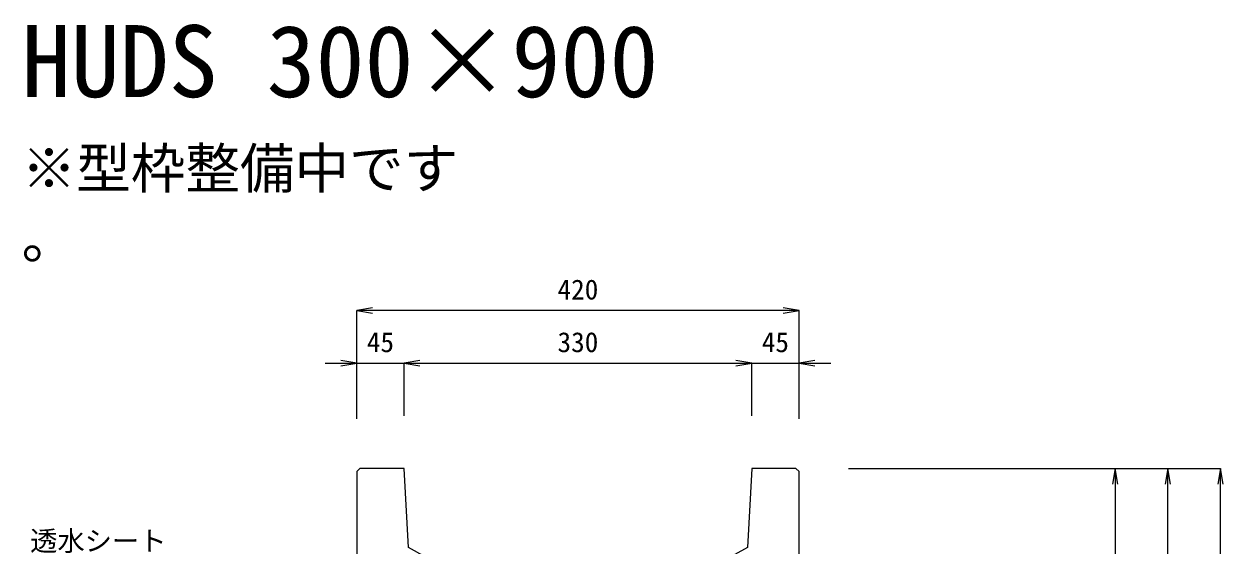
# Model space of a CAD drawing. Units: millimetres at full size, sheet at 1:20; some dimension numbers follow another scale. Extents: x 0 to 23340, y -4498 to 8520.
# Drawn here: x 8332 to 9470, y 1838 to 2333 of the extents above; entities that cross this region are included whole.
import ezdxf
from ezdxf.enums import TextEntityAlignment as Align

# ---------------------------------------------------------------- set-up
doc = ezdxf.new("R2010")
doc.units = ezdxf.units.MM
doc.header["$LTSCALE"] = 20
for name, color, linetype, lineweight in [('0_2', 7, 'Continuous', 13), ('KIJUN', 5, 'Continuous', 5), ('SUNPO', 3, 'Continuous', 13)]:
    doc.layers.add(name, color=color, linetype=linetype, lineweight=lineweight)
doc.styles.add('ＭＳ ゴシック', font='')
doc.styles.get('ＭＳ ゴシック').set_extended_font_data('MS Gothic')

# ---------------------------------------------------------------- blocks, each defined once
blk = doc.blocks.new('open_arrow')
at = {"color": 0, "linetype": 'Continuous', "lineweight": -2}
blk.add_lwpolyline([(7.5, 1.25), (0, 0), (7.5, -1.25)], dxfattribs=at)

msp = doc.modelspace()

# ---------------------------------------------------------------- linework, layer by layer
at = {"layer": 'KIJUN', "color": 7, "lineweight": 13}
msp.add_lwpolyline([(8745.1, 963.68), (8707.48, 1711.2), (8734.48, 1776.2), (8732.48, 1816.2), (8696.48, 1836.2), (8692.48, 1911.2), (8650.48, 1911.2), (8647.48, 1908.2), (8647.48, 836.2), (8667.48, 816.2), (9047.48, 816.2), (9067.48, 836.2), (9067.48, 1908.2), (9064.48, 1911.2), (9022.48, 1911.2), (9018.48, 1836.2), (8982.48, 1816.2), (8980.48, 1776.2), (9007.48, 1711.2), (8969.87, 963.68)], dxfattribs=at)
at = {"layer": 'SUNPO'}
for p, q in [((9067.48, 2061.2), (8647.48, 2061.2)), ((8647.48, 1958.2), (8647.48, 2061.2)), ((9067.48, 1958.2), (9067.48, 2061.2)), ((8617.48, 2011.2), (8722.48, 2011.2)), ((8647.48, 1958.2), (8647.48, 2011.2)), ((8692.48, 1961.2), (8692.48, 2011.2)), ((8692.48, 2011.2), (9022.48, 2011.2)), ((8692.48, 1961.2), (8692.48, 2011.2)), ((8992.48, 2011.2), (9097.48, 2011.2)), ((9022.48, 1961.2), (9022.48, 2011.2)), ((9022.48, 1961.2), (9022.48, 2011.2)), ((9067.48, 1958.2), (9067.48, 2011.2)), ((9114.48, 1911.2), (9367.48, 1911.2)), ((9114.48, 1911.2), (9417.48, 1911.2)), ((9114.48, 1911.2), (9467.48, 1911.2)), ((9367.48, 1911.2), (9367.48, 1716.2)), ((9417.48, 816.2), (9417.48, 1911.2)), ((9467.48, 616.2), (9467.48, 1911.2))]:
    msp.add_line(p, q, dxfattribs=at)

# ---------------------------------------------------------------- block references
at = {"layer": 'SUNPO', "xscale": 2, "yscale": 2}
for p in [(8647.48, 2061.2), (8692.48, 2011.2), (8692.48, 2011.2), (9067.48, 2011.2)]:
    msp.add_blockref('open_arrow', p, dxfattribs=at)
for p, rotation in [((9067.48, 2061.2), 180), ((8647.48, 2011.2), 180), ((9022.48, 2011.2), 180), ((9022.48, 2011.2), 180), ((9367.48, 1911.2), 270), ((9417.48, 1911.2), 270), ((9467.48, 1911.2), 270)]:
    msp.add_blockref('open_arrow', p, dxfattribs=dict(at, rotation=rotation))

# ---------------------------------------------------------------- texts
at = {"layer": '0_2', "style": 'ＭＳ ゴシック'}
msp.add_text('HUDS 300×900', height=68.36, dxfattribs=at).set_placement((8329.38, 2243.49), align=Align.BOTTOM_LEFT)
for s, p in [('※型枠整備中です', (8329.38, 2215.36)), ('。', (8329.38, 2148.69))]:
    msp.add_text(s, height=37.98, dxfattribs=at).set_placement(p, align=Align.TOP_LEFT)
at = {"layer": 'SUNPO', "style": 'ＭＳ ゴシック'}
for s, p in [('420', (8857.48, 2081.2)), ('45', (8669.98, 2031.2)), ('330', (8857.48, 2031.2)), ('45', (9044.98, 2031.2))]:
    msp.add_text(s, height=18.99, dxfattribs=at).set_placement(p, align=Align.MIDDLE_CENTER)
msp.add_text('透水シート', height=18.99, dxfattribs=at).set_placement((8466.9, 1827.23), align=Align.BOTTOM_RIGHT)

doc.saveas('drawing.dxf')
